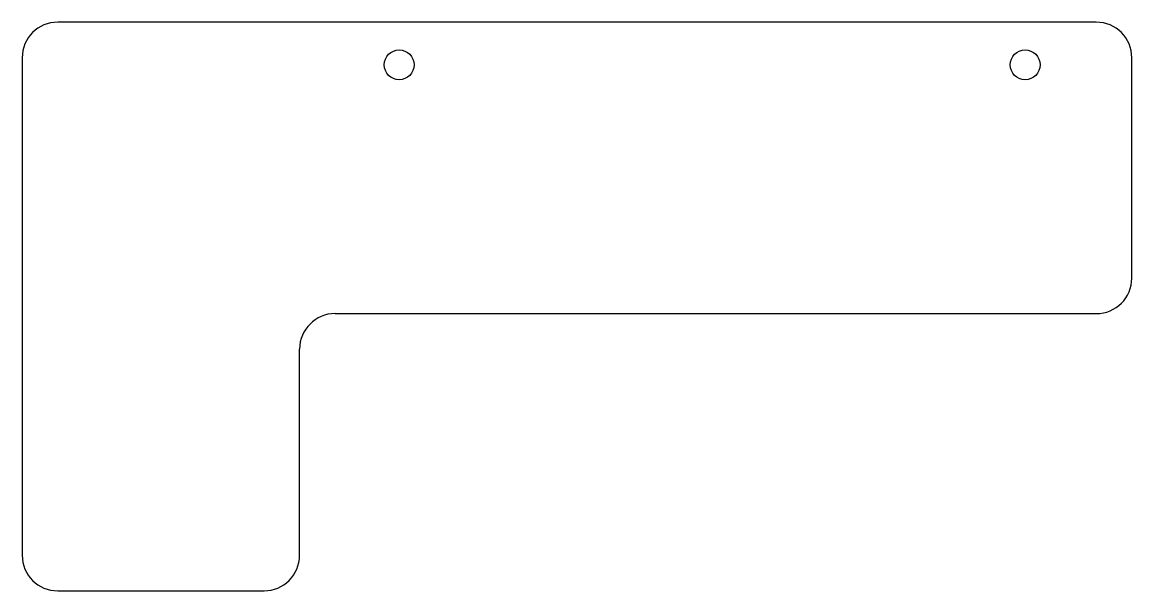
# Model space of a CAD drawing. Header units: millimetres. Extents: x -10.5 to 67.5, y 67 to 107.
import ezdxf

# ---------------------------------------------------------------- set-up
doc = ezdxf.new("R2010")
doc.units = ezdxf.units.MM

msp = doc.modelspace()

# ---------------------------------------------------------------- linework, layer by layer
at = {"color": 7, "linetype": 'Continuous', "lineweight": 25}
for p, q in [((65, 107), (-8, 107)), ((-10.5, 104.5), (-10.5, 69.5)), ((67.5, 89), (67.5, 104.5)), ((11.5, 86.5), (65, 86.5)), ((9, 69.5), (9, 84)), ((-8, 67), (6.5, 67))]:
    msp.add_line(p, q, dxfattribs=at)
for centre in [(16, 104), (60, 104)]:
    msp.add_circle(centre, 1.05, dxfattribs=at)
for centre, start, end in [((-8, 104.5), 90, 180), ((65, 104.5), 0, 90), ((65, 89), 270, 0), ((11.5, 84), 90, 180), ((-8, 69.5), 180, 270), ((6.5, 69.5), 270, 0)]:
    msp.add_arc(centre, 2.5, start, end, dxfattribs=at)

doc.saveas('drawing.dxf')
